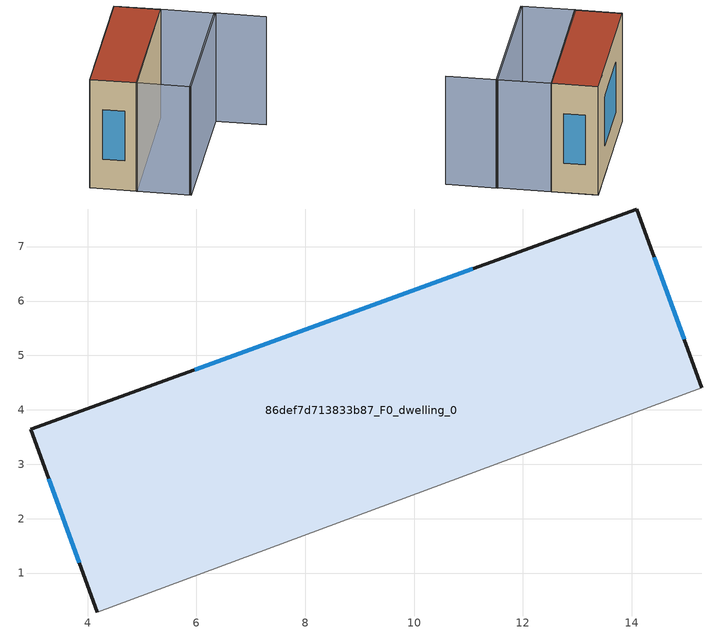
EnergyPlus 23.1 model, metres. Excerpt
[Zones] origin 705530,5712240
86def7d713833b87_F0_dwelling_0
 floor ground (EU_floor_Construction): 15.29,4.41 14.09,7.69 2.95,3.64 4.17,0.28 z0
 wall outside (EU_wall_Construction): 4.17,0.28 2.95,3.64 14.09,7.69 15.29,4.41 z0:9
 wall adiabatic (EU_wall_Construction): 15.29,4.41 4.17,0.28 z0:9
 window (EU_Window_Construction): 3.84,1.19 3.28,2.73 / 5.97,4.74 11.08,6.6 / 14.42,6.8 14.96,5.3 z2.43:6.57
 roof outside (EU_roof_Construction): 14.09,7.69 15.29,4.41 4.17,0.28 2.95,3.64 z9
shading: 5.52,-3.37 16.66,0.67 / 16.66,0.67 17.99,-2.99 / 15.29,4.41 16.69,0.56 / 16.69,0.56 5.54,-3.49 / 5.54,-3.49 4.15,0.36 / 4.15,0.36 15.29,4.41 z0:9
[Building]
EU S2 Campaign: North Axis=0; Terrain=City; Solar Distribution=FullExterior
[Site:Location]
London: Latitude=51.5; Longitude=-0.5; Time Zone=0; Elevation=25
[SizingPeriod:WeatherFileDays]
AnnualSizingPeriod: Begin Month=1; Begin Day of Month=1; End Month=12; End Day of Month=31; Day of Week for Start Day=Monday; Use Weather File Daylight Saving Period=No; Use Weather File Rain and Snow Indicators=No
[MATERIAL]
EU_InternalMass_Material: Roughness=MediumRough; Thickness=0.1; Conductivity=1; Density=1800; Specific Heat=900; Thermal Absorptance=0.9; Solar Absorptance=0.7; Visible Absorptance=0.7
[MATERIAL:NOMASS] Roughness=MediumRough; Thermal Absorptance=0.9; Solar Absorptance=0.7; Visible Absorptance=0.7
Name | Thermal Resistance
EU_wall_NoMass | 0.727863
EU_roof_NoMass | 0.773354
EU_floor_NoMass | 1.79329
[WINDOWMATERIAL:SIMPLEGLAZINGSYSTEM]
EU_Window_SimpleGlazing: UFactor=2.58614; Solar Heat Gain Coefficient=0.76; Visible Transmittance=0.76
[CONSTRUCTION]
EU_wall_Construction: EU_wall_NoMass
EU_roof_Construction: EU_roof_NoMass
EU_floor_Construction: EU_floor_NoMass
EU_InternalMass_Construction: EU_InternalMass_Material
EU_Window_Construction: EU_Window_SimpleGlazing
[ZONE]
86def7d713833b87_F0_dwelling_0: Type=1; Multiplier=1; Ceiling Height=autocalculate; Volume=376.873; Floor Area=autocalculate; Part of Total Floor Area=Yes
[INTERNALMASS]
86def7d713833b87_F0_dwelling_0_EU_InternalMass: Construction=EU_InternalMass_Construction; Zone or ZoneList=86def7d713833b87_F0_dwelling_0; Surface Area=41.875
[OTHEREQUIPMENT]
EU_Step8_InternalGain_86def7d713833b87_F0_dwelling_0_f000: Fuel Type=Electricity; Zone or ZoneList or Space or SpaceList=86def7d713833b87_F0_dwelling_0; Schedule=EU_Step8_GainSchedule_86def7d713833b87_F0_dwelling_0_f000; Design Level Calculation Method=Watts/Area; Power per Zone Floor Area=1; Fraction Latent=0; Fraction Radiant=0; Fraction Lost=0; Carbon Dioxide Generation Rate=0; EndUse Subcategory=EU_Step8_InternalGains
[ZONEVENTILATION:DESIGNFLOWRATE]
EU_ConstantAir_86def7d713833b87_F0_dwelling_0: Zone or ZoneList or Space or SpaceList=86def7d713833b87_F0_dwelling_0; Schedule=EU_AlwaysOn; Design Flow Rate Calculation Method=AirChanges/Hour; Air Changes per Hour=0.484901; Ventilation Type=Natural; Fan Pressure Rise=0; Fan Total Efficiency=1; Constant Term Coefficient=1; Temperature Term Coefficient=0; Velocity Term Coefficient=0; Velocity Squared Term Coefficient=0; Minimum Indoor Temperature=-100; Maximum Indoor Temperature=100; Delta Temperature=-100; Minimum Outdoor Temperature=-100; Maximum Outdoor Temperature=100; Maximum Wind Speed=40
[HVACTEMPLATE:THERMOSTAT]
EU_HeatOnly_86def7d713833b87_F0_dwelling_0: Constant Heating Setpoint=20; Constant Cooling Setpoint=50
[HVACTEMPLATE:ZONE:IDEALLOADSAIRSYSTEM]
86def7d713833b87_F0_dwelling_0: Template Thermostat=EU_HeatOnly_86def7d713833b87_F0_dwelling_0; System Availability Schedule=EU_AlwaysOn; Maximum Heating Supply Air Temperature=50; Minimum Cooling Supply Air Temperature=13; Maximum Heating Supply Air Humidity Ratio=0.0156; Minimum Cooling Supply Air Humidity Ratio=0.0077; Heating Limit=NoLimit; Cooling Limit=NoLimit; Heating Availability Schedule=EU_AlwaysOn; Cooling Availability Schedule=EU_CoolingOff; Dehumidification Control Type=ConstantSensibleHeatRatio; Cooling Sensible Heat Ratio=0.7; Dehumidification Setpoint=60; Humidification Control Type=None; Humidification Setpoint=30; Outdoor Air Method=None; Outdoor Air Flow Rate per Person=0.00944; Outdoor Air Flow Rate per Zone Floor Area=0; Outdoor Air Flow Rate per Zone=0; Demand Controlled Ventilation Type=None; Outdoor Air Economizer Type=NoEconomizer; Heat Recovery Type=None; Sensible Heat Recovery Effectiveness=0.7; Latent Heat Recovery Effectiveness=0.65
[SIZING:ZONE]
86def7d713833b87_F0_dwelling_0: Zone Cooling Design Supply Air Temperature Input Method=SupplyAirTemperature; Zone Cooling Design Supply Air Temperature=13; Zone Heating Design Supply Air Temperature Input Method=SupplyAirTemperature; Zone Heating Design Supply Air Temperature=50; Zone Cooling Design Supply Air Humidity Ratio=0.008; Zone Heating Design Supply Air Humidity Ratio=0.008; Cooling Design Air Flow Method=DesignDay; Cooling Design Air Flow Rate=0; Cooling Minimum Air Flow per Zone Floor Area=0.000762; Cooling Minimum Air Flow=0; Cooling Minimum Air Flow Fraction=0.2; Heating Design Air Flow Method=DesignDay; Heating Design Air Flow Rate=0; Heating Maximum Air Flow per Zone Floor Area=0.002032; Heating Maximum Air Flow=0.141576; Heating Maximum Air Flow Fraction=0.3; Account for Dedicated Outdoor Air System=No; Dedicated Outdoor Air System Control Strategy=NeutralSupplyAir; Dedicated Outdoor Air Low Setpoint Temperature for Design=autosize; Dedicated Outdoor Air High Setpoint Temperature for Design=autosize; Zone Load Sizing Method=Sensible Load Only No Latent Load; Zone Latent Cooling Design Supply Air Humidity Ratio Input Method=HumidityRatioDifference; Zone Cooling Design Supply Air Humidity Ratio Difference=0.005; Zone Latent Heating Design Supply Air Humidity Ratio Input Method=HumidityRatioDifference; Zone Humidification Design Supply Air Humidity Ratio Difference=0.005
[SCHEDULE:CONSTANT]
Name | Hourly Value
EU_AlwaysOn | 1
EU_CoolingOff | 0
[SCHEDULE:FILE]
EU_Step8_GainSchedule_86def7d713833b87_F0_dwelling_0_f000: File=../../schedules/86def7d713833b87/86def7d713833b87_F0_dwelling_0_f000_gain.csv; Column Number=1; Rows to Skip at Top=0; Number of Hours of Data=8760; Column Separator=Comma; Interpolate to Timestep=No; Minutes per Item=60; Adjust Schedule for Daylight Savings=Yes
